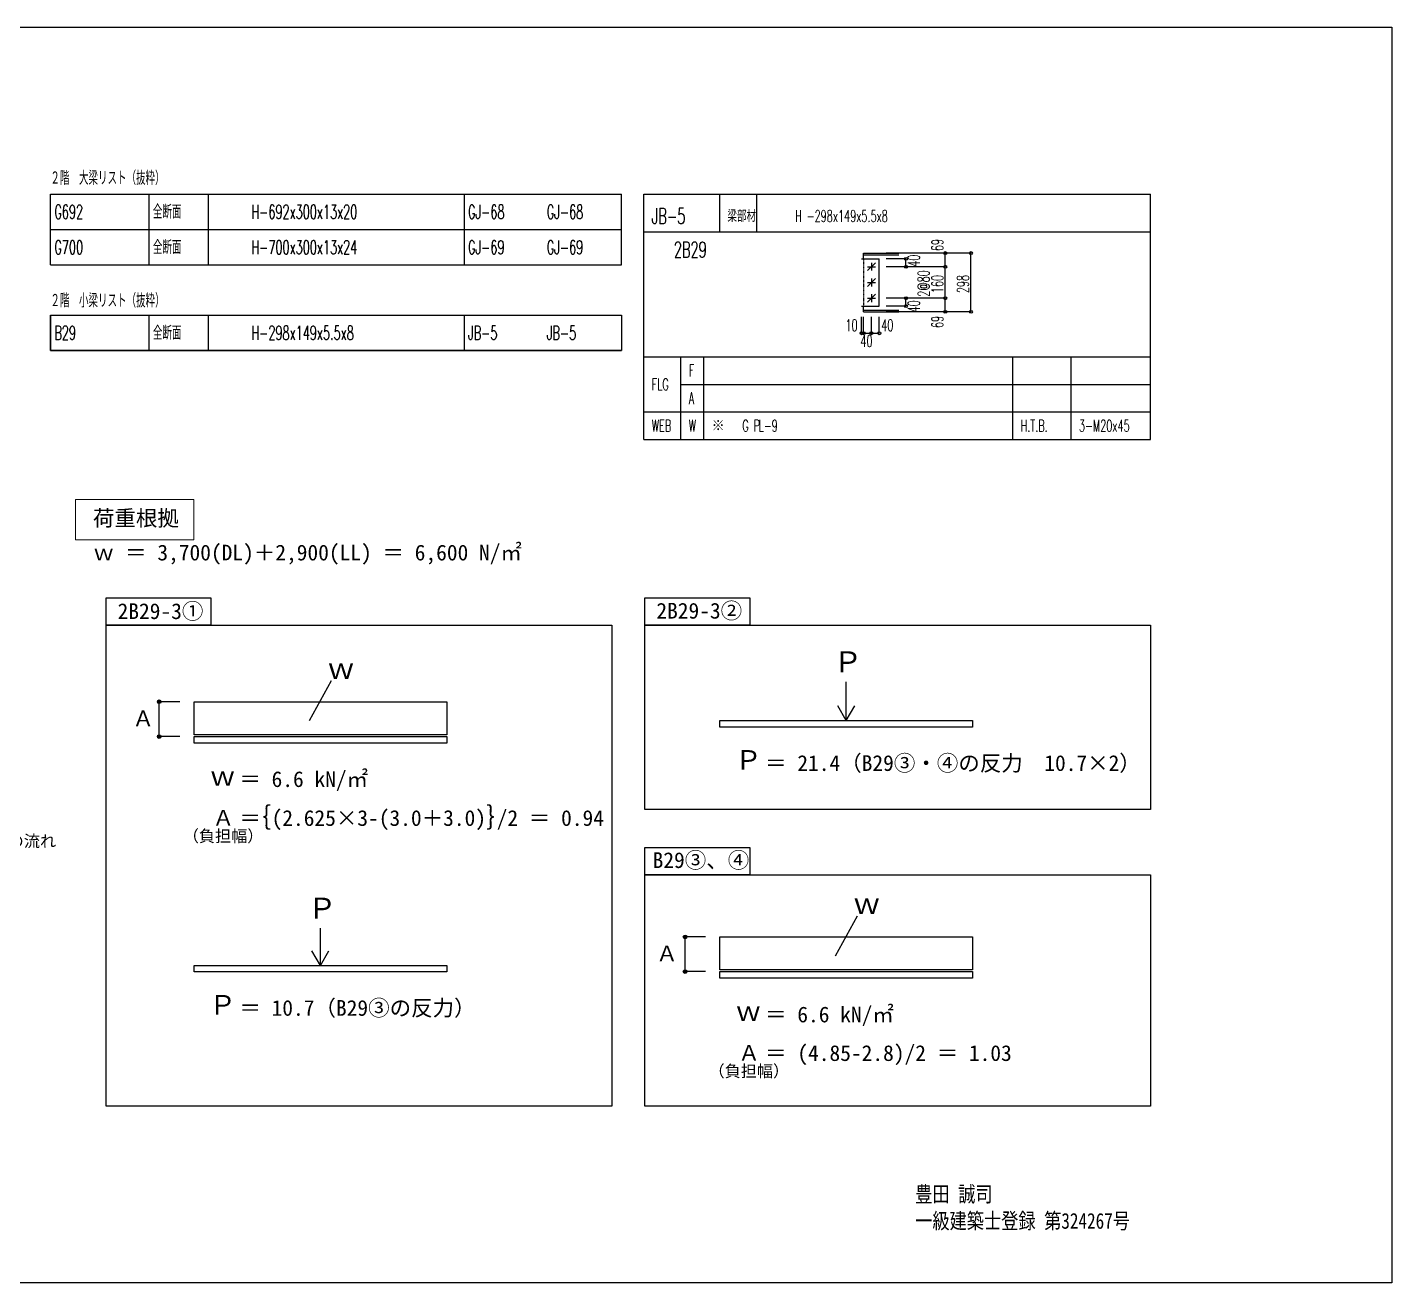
# Model space of a CAD drawing. Header units: millimetres. Extents: x -87051 to 180003, y -2961 to 97158.
# Drawn here: x 23207 to 57845, y 65289 to 97158 of the extents above; entities that cross this region are included whole.
import ezdxf
from ezdxf.enums import TextEntityAlignment as Align

# ---------------------------------------------------------------- set-up
doc = ezdxf.new("R2010")
doc.units = ezdxf.units.MM
doc.header["$LTSCALE"] = 0.2
doc.linetypes.add('HIDDEN', pattern=[0.375, 0.25, -0.125])
doc.layers.get('Defpoints').update_dxf_attribs({"color": 40})
doc.layers.add('1_文字', color=3, linetype='Continuous')
doc.layers.add('枠内記述', color=3, linetype='Continuous')
doc.layers.add('S-新設', color=1, linetype='Continuous', lineweight=9, true_color=0xff0000)
doc.styles.get("Standard").update_dxf_attribs({"font": 'simplex.shx', "width": 0.8, "height": 700, "bigfont": 'extfont2.shx'})
doc.styles.add('ゴシック', font='MS Gothic.ttf', dxfattribs={"height": 4})

msp = doc.modelspace()

# ---------------------------------------------------------------- hatches: boundary and pattern name
h = msp.add_hatch(color=7)
h.dxf.hatch_style = 1
h.paths.add_polyline_path([(26605, 80035.8, 1), (26511.8, 80035.8, 1)])
h = msp.add_hatch(color=7)
h.dxf.hatch_style = 1
h.paths.add_polyline_path([(26605, 79153.1, 1), (26511.8, 79153.1, 1)])
h = msp.add_hatch(color=7)
h.dxf.hatch_style = 1
h.paths.add_polyline_path([(39951.8, 74068.9, 1), (39858.6, 74068.9, 1)])
h = msp.add_hatch(color=7)
h.dxf.hatch_style = 1
h.paths.add_polyline_path([(39951.8, 73186.2, 1), (39858.6, 73186.2, 1)])

# ---------------------------------------------------------------- linework, layer by layer
at = {"linetype": 'Continuous'}
for p, q in [((23795.1, 92924.8), (38295.1, 92924.8)), ((23795.1, 91124.8), (23795.1, 92924.8)), ((38295.1, 91124.8), (38295.1, 92924.8)), ((23795.1, 92024.8), (38295.1, 92024.8)), ((23795.1, 91124.8), (38295.1, 91124.8))]:
    msp.add_line(p, q, dxfattribs=at)
at = {"color": 8, "linetype": 'Continuous'}
for p, q in [((26295.1, 92924.8), (26295.1, 91124.8)), ((27795.1, 92924.8), (27795.1, 91124.8)), ((34295.1, 92924.8), (34295.1, 91124.8)), ((23795.1, 89851.3), (38295.1, 89851.3)), ((23795.1, 89851.3), (23795.1, 88951.3)), ((26295.1, 89851.3), (26295.1, 88951.3)), ((27795.1, 89851.3), (27795.1, 88951.3)), ((34295.1, 89851.3), (34295.1, 88951.3)), ((38295.1, 89851.3), (38295.1, 88951.3)), ((23795.1, 88951.3), (38295.1, 88951.3))]:
    msp.add_line(p, q, dxfattribs=at)
at = {"color": 7, "linetype": 'Continuous'}
for p, q in [((38860.9, 86694.4), (38860.9, 92924.8)), ((38860.9, 92924.8), (51724.1, 92924.8)), ((40780.9, 92924.8), (40780.9, 91962.5)), ((41720.9, 92924.8), (41720.9, 91962.5)), ((51724.1, 86694.4), (51724.1, 92924.8)), ((38860.9, 91962.5), (51724.1, 91962.5)), ((44386.8, 91280.5), (44836.8, 91280.5)), ((44836.8, 90080.5), (44836.8, 91280.5)), ((46511.8, 91425.5), (45011.8, 91425.5)), ((47161.8, 91425.5), (45011.8, 91425.5)), ((45511.8, 91280.5), (45011.8, 91280.5)), ((45511.8, 91080.5), (45511.8, 91280.5)), ((46511.8, 91080.5), (46511.8, 91425.5)), ((47161.8, 89935.5), (47161.8, 91425.5)), ((45511.8, 91080.5), (45011.8, 91080.5)), ((46511.8, 91080.5), (45011.8, 91080.5)), ((46511.8, 91080.5), (45011.8, 91080.5)), ((46511.8, 91080.5), (45011.8, 91080.5)), ((46511.8, 90280.5), (46511.8, 91080.5)), ((46511.8, 90280.5), (46511.8, 91080.5)), ((44386.8, 90080.5), (44836.8, 90080.5)), ((45511.8, 90280.5), (45011.8, 90280.5)), ((46511.8, 90280.5), (45011.8, 90280.5)), ((46511.8, 90280.5), (45011.8, 90280.5)), ((46511.8, 90280.5), (45011.8, 90280.5)), ((45511.8, 90080.5), (45011.8, 90080.5)), ((45511.8, 90080.5), (45511.8, 90280.5)), ((46511.8, 89935.5), (46511.8, 90280.5)), ((44386.8, 89392.9), (44386.8, 89810.5)), ((44436.8, 89392.9), (44436.8, 89810.5)), ((44436.8, 89392.9), (44436.8, 89810.5)), ((44636.8, 89392.9), (44636.8, 89810.5)), ((44636.8, 89392.9), (44636.8, 89810.5)), ((44836.8, 89392.9), (44836.8, 89810.5)), ((46511.8, 89935.5), (45011.8, 89935.5)), ((47161.8, 89935.5), (45011.8, 89935.5)), ((44386.8, 89392.9), (44436.8, 89392.9)), ((44436.8, 89392.9), (44636.8, 89392.9)), ((44636.8, 89392.9), (44836.8, 89392.9)), ((38860.9, 88794.4), (51724.1, 88794.4)), ((39800.9, 86694.4), (39800.9, 88794.4)), ((40380.9, 86694.4), (40380.9, 88794.4)), ((48224.1, 86694.4), (48224.1, 88794.4)), ((49704.1, 86694.4), (49704.1, 88794.4)), ((39800.9, 88094.4), (51724.1, 88094.4)), ((38860.9, 87394.4), (51724.1, 87394.4)), ((38860.9, 86694.4), (51724.1, 86694.4))]:
    msp.add_line(p, q, dxfattribs=at)
at = {"color": 3, "linetype": 'Continuous'}
for p, q in [((44436.8, 91425.5), (45336.8, 91425.5)), ((44436.8, 91280.5), (44436.8, 91425.5)), ((44436.8, 91385.5), (45336.8, 91385.5)), ((44736.8, 91180.5), (44536.8, 90980.5)), ((44636.8, 91180.5), (44636.8, 90980.5)), ((44536.8, 91080.5), (44736.8, 91080.5)), ((44736.8, 90780.5), (44536.8, 90580.5)), ((44636.8, 90780.5), (44636.8, 90580.5)), ((44536.8, 90680.5), (44736.8, 90680.5)), ((44436.8, 89935.5), (44436.8, 90080.5)), ((44736.8, 90380.5), (44536.8, 90180.5)), ((44536.8, 90280.5), (44736.8, 90280.5)), ((44636.8, 90380.5), (44636.8, 90180.5)), ((44436.8, 89975.5), (45336.8, 89975.5)), ((44436.8, 89935.5), (45336.8, 89935.5))]:
    msp.add_line(p, q, dxfattribs=at)
at = {"color": 3, "linetype": 'HIDDEN'}
msp.add_line((44436.8, 91280.5), (44436.8, 90080.5), dxfattribs=at)
msp.add_lwpolyline([(23795.1, 89851.3), (38295.1, 89851.3), (38295.1, 88951.3), (23795.1, 88951.3)], close=True)
at = {"color": 7}
for points in [[(26558.4, 79153.1), (26558.4, 80082.4)], [(27078.3, 80035.8), (26558.4, 80035.8)], [(27078.3, 79153.1), (26558.4, 79153.1)], [(39905.2, 73186.2), (39905.2, 74115.6)], [(40425.1, 74068.9), (39905.2, 74068.9)], [(40425.1, 73186.2), (39905.2, 73186.2)]]:
    msp.add_lwpolyline(points, dxfattribs=at)
at = {"color": 7, "linetype": 'Continuous'}
for centre in [(46511.8, 91425.5), (47161.8, 91425.5), (45511.8, 91280.5), (45511.8, 91080.5), (46511.8, 91080.5), (46511.8, 91080.5), (46511.8, 91080.5), (45511.8, 90280.5), (45511.8, 90080.5), (46511.8, 90280.5), (46511.8, 90280.5), (46511.8, 90280.5), (46511.8, 89935.5), (47161.8, 89935.5), (44386.8, 89392.9), (44436.8, 89392.9), (44436.8, 89392.9), (44636.8, 89392.9), (44636.8, 89392.9), (44836.8, 89392.9)]:
    msp.add_circle(centre, 37.5, dxfattribs=at)
at = {"color": 7}
for centre in [(26558.4, 80035.8), (26558.4, 79153.1), (39905.2, 74068.9), (39905.2, 73186.2)]:
    msp.add_circle(centre, 46.6, dxfattribs=at)
at = {"layer": '1_文字', "color": 7}
for p, q in [((30374.2, 79557.9), (30932.5, 80573.5)), ((43996.8, 79560.8), (43996.8, 80540.4)), ((43996.8, 79560.8), (43780.8, 79933.7)), ((43996.8, 79560.8), (44212.7, 79933.7)), ((43721.1, 73591), (44279.3, 74606.6)), ((30649.9, 73344.6), (30649.9, 74286.8)), ((30649.9, 73344.6), (30434, 73717.5)), ((30649.9, 73344.6), (30865.9, 73717.5))]:
    msp.add_line(p, q, dxfattribs=at)
for points in [[(25207.8, 82671.2), (27870.3, 82671.2), (27870.3, 81978.3), (25207.8, 81978.3)], [(38885.7, 82671.2), (41548.2, 82671.2), (41548.2, 81978.3), (38885.7, 81978.3)], [(25207.8, 81978.3), (38046.2, 81978.3), (38046.2, 69771.3), (25207.8, 69771.3)], [(38885.7, 81978.3), (51724.1, 81978.3), (51724.1, 77301.5), (38885.7, 77301.5)], [(27439.9, 80035.8), (33860, 80035.8), (33860, 79198.8), (27439.9, 79198.8)], [(40786.7, 79560.8), (47206.8, 79560.8), (47206.8, 79395.4), (40786.7, 79395.4)], [(27439.9, 79153.1), (33860, 79153.1), (33860, 78987.7), (27439.9, 78987.7)], [(38885.7, 76335.6), (41548.2, 76335.6), (41548.2, 75642.7), (38885.7, 75642.7)], [(38885.7, 75642.7), (51724.1, 75642.7), (51724.1, 69771.3), (38885.7, 69771.3)], [(40786.7, 74068.9), (47206.8, 74068.9), (47206.8, 73231.9), (40786.7, 73231.9)], [(27439.9, 73344.6), (33860, 73344.6), (33860, 73179.3), (27439.9, 73179.3)], [(40786.7, 73186.2), (47206.8, 73186.2), (47206.8, 73020.8), (40786.7, 73020.8)]]:
    msp.add_lwpolyline(points, close=True, dxfattribs=at)
at = {"layer": 'Defpoints'}
msp.add_lwpolyline([(-934, 97158.4), (57845.1, 97158.4), (57845.1, 65289.1), (-934, 65289.1)], close=True, dxfattribs=at)
at = {"layer": 'S-新設', "color": 7}
msp.add_lwpolyline([(24429, 85174.3), (27435.1, 85174.3), (27435.1, 84145.8), (24429, 84145.8)], close=True, dxfattribs=at)

# ---------------------------------------------------------------- texts
at = {"width": 0.6}
for s, p in [('２階\u3000大梁リスト（抜粋）', (23795.1, 93158)), ('G692', (23895.1, 92299.8)), ('全断面', (26395.1, 92299.8)), ('H-692x300x13x20', (28895.1, 92299.8)), ('GJ-68', (34395.1, 92299.8)), ('GJ-68', (36395.1, 92299.8)), ('G700', (23895.1, 91399.8)), ('全断面', (26395.1, 91399.8)), ('H-700x300x13x24', (28895.1, 91399.8)), ('GJ-69', (34395.1, 91399.8)), ('GJ-69', (36395.1, 91399.8)), ('２階\u3000小梁リスト（抜粋）', (23795.1, 90046.4)), ('B29', (23895.1, 89226.3)), ('全断面', (26395.1, 89226.3)), ('H-298x149x5.5x8', (28895.1, 89226.3)), ('JB-5', (34395.1, 89226.3)), ('JB-5', (36395.1, 89226.3))]:
    msp.add_text(s, height=350, dxfattribs=at).set_placement(p)
at = {"color": 7, "width": 0.6}
for s, height, p in [('JB-5', 400, (39060.9, 92167.7)), ('梁部材', 300, (40980.9, 92217.7)), ('H -298x149x5.5x8', 300, (42700.9, 92217.7)), ('2B29', 400, (39622.1, 91315.1)), ('10', 300, (43976.8, 89442.9)), ('40', 300, (44886.8, 89442.9)), ('40', 300, (44356.8, 89042.9)), ('F', 300, (40000.9, 88294.4)), ('FLG', 300, (39060.9, 87944.4)), ('A', 300, (40000.9, 87594.4)), ('WEB', 300, (39060.9, 86894.4)), ('W', 300, (40000.9, 86894.4)), ('G P', 300, (41360.9, 86894.4)), ('L-9', 300, (41774.9, 86894.4)), ('H.T.B.', 300, (48424.1, 86894.4)), ('3-M20x45', 300, (49904.1, 86894.4))]:
    msp.add_text(s, height=height, dxfattribs=at).set_placement(p)
for s, p in [('69', (46461.8, 91475.5)), ('40', (45861.8, 91080.5)), ('2@80', (46111.8, 90320.5)), ('160', (46461.8, 90410.5)), ('298', (47111.8, 90410.5)), ('40', (45861.8, 89920.5)), ('69', (46461.8, 89525.5))]:
    msp.add_text(s, height=300, rotation=90, dxfattribs=at).set_placement(p)
at = {"color": 7}
msp.add_text('※', height=300, dxfattribs=at).set_placement((40580.9, 86894.4))
at = {"layer": 'S-新設', "color": 7, "style": 'ゴシック'}
for s, height, p in [('荷重根拠', 400, (24873.5, 84698.9)), ('ｗ ＝ 3,700(DL)＋2,900(LL) ＝ 6,600 N/㎡', 400, (24873.5, 83824.5)), ('2B29-3①', 400, (25499.4, 82336.3)), ('2B29-3②', 400, (39177.3, 82347.6)), ('Ｐ', 533.3, (43675.1, 81051.5)), ('ｗ', 533.3, (30807.3, 80884.3)), ('Ａ', 400, (25876.6, 79614.9)), ('Ｐ', 500, (41172.3, 78560.6)), ('＝ 21.4（B29③・④の反力\u300010.7×2）', 400, (41938.1, 78480.5)), ('＝ 6.6 kN/㎡', 400, (28591.3, 78072.8)), ('ｗ', 500, (27825.5, 78152.9)), ('Ａ', 400, (27910.9, 77092.2)), ('＝ (2.625×3-(3.0＋3.0) /2 ＝ 0.94', 400, (28591.3, 77085.4)), ('｛\u3000\u3000\u3000\u3000\u3000\u3000\u3000  ｝', 500, (28716.8, 77103.3)), ('（負担幅）', 300, (27155.5, 76629.7)), ('B29③、④', 400, (39082.1, 76016)), ('Ｐ', 533.3, (30328.3, 74797.9)), ('ｗ', 533.3, (44154.1, 74917.4)), ('Ａ', 400, (39173.6, 73648)), ('Ｐ', 500, (27825.5, 72344.4)), ('＝ 10.7（B29③の反力）', 400, (28591.3, 72264.4)), ('ｗ', 500, (41172.3, 72186)), ('＝ 6.6 kN/㎡', 400, (41938.1, 72099)), ('＝ (4.85-2.8)/2 ＝ 1.03', 400, (41938.1, 71118.5)), ('Ａ', 400, (41257.7, 71125.3)), ('（負担幅）', 300, (40502.3, 70662.8))]:
    msp.add_text(s, height=height, dxfattribs=at).set_placement(p, align=Align.MIDDLE_LEFT)
at = {"layer": 'S-新設', "color": 5, "true_color": 0x0000ff, "style": 'ゴシック'}
msp.add_text('EZデッキの荷重の流れ', height=300, dxfattribs=at).set_placement((19847.5, 76500.2), align=Align.MIDDLE_LEFT)
at = {"layer": '枠内記述', "linetype": 'ByBlock', "lineweight": -2, "style": 'ゴシック', "width": 0.8}
for s, p in [('豊田 誠司', (45748.5, 67338.7)), ('一級建築士登録 第324267号', (45748.5, 66659.3))]:
    msp.add_text(s, height=400, dxfattribs=at).set_placement(p)

doc.saveas('drawing.dxf')
